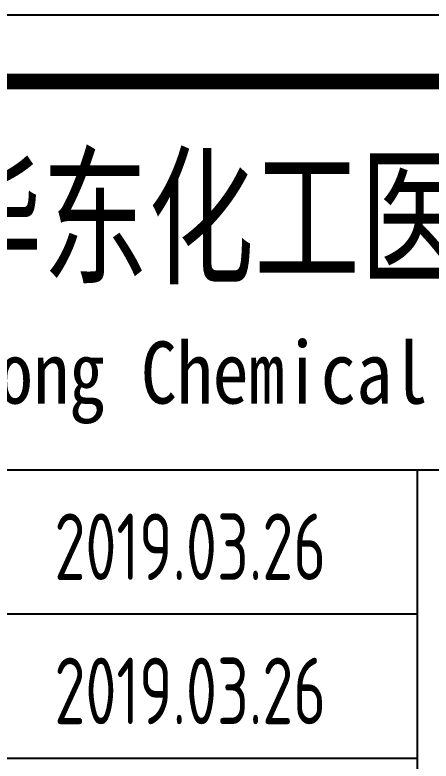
# Model space of a CAD drawing. Extents: x 4678611 to 4812712, y -485691 to -238224.
# Drawn here: x 4777457 to 4779333, y -355847 to -352484 of the extents above; entities that cross this region are included whole.
import ezdxf
from ezdxf.enums import TextEntityAlignment as Align

# ---------------------------------------------------------------- set-up
doc = ezdxf.new("R2010")
doc.units = 0
doc.header["$LTSCALE"] = 1000
doc.header["$MEASUREMENT"] = 0
doc.layers.get('0').update_dxf_attribs({"linetype": 'CONTINUOUS'})
doc.layers.add('图层线', color=8, linetype='CONTINUOUS')
doc.styles.add('AHD', font='sceie.shx', dxfattribs={"width": 0.7, "bigfont": 'sceic.shx'})
doc.styles.add('宋体', font='', dxfattribs={"width": 0.7})
doc.styles.get('宋体').set_extended_font_data('SimSun')

msp = doc.modelspace()

# ---------------------------------------------------------------- linework, layer by layer
for p, q in [((4773772.5, -354533.9), (4784772.5, -354533.9)), ((4779272.5, -357783.9), (4779272.5, -354533.9)), ((4779272.5, -357783.9), (4779272.5, -354533.9)), ((4773772.5, -355183.9), (4779272.5, -355183.9)), ((4773772.5, -355833.9), (4779272.5, -355833.9))]:
    msp.add_line(p, q)
at = {"const_width": 70}
msp.add_lwpolyline([(4791772.5, -352783.9), (4773772.5, -352783.9)], dxfattribs=at)
at = {"layer": '图层线'}
msp.add_line((4711172.5, -352483.9), (4791772.5, -352483.9), dxfattribs=at)

# ---------------------------------------------------------------- texts
for s, height, style, width, p in [('安徽华东化工医药工程有限责任公司', 500, '宋体', 0.7, (4779967.4, -353383.9)), ('Anhui Huadong Chemical & Medical Engineering Co.,Ltd', 280, '宋体', 0.85, (4779967.4, -354133.9)), ('2019.03.26', 300, 'AHD', 0.8, (4778247.3, -354880.6)), ('2019.03.26', 300, 'AHD', 0.8, (4778247.3, -355530.6))]:
    msp.add_text(s, height=height, dxfattribs=dict(style=style, width=width)).set_placement(p, align=Align.MIDDLE)

doc.saveas('drawing.dxf')
